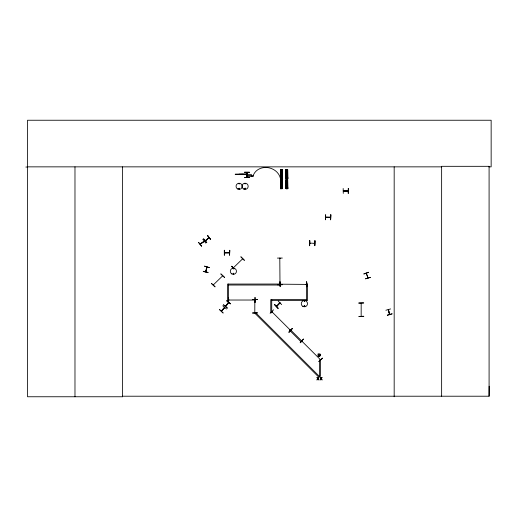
<?xml version="1.0" encoding="UTF-8"?>
<svg xmlns="http://www.w3.org/2000/svg" width="517" height="517" viewBox="0 0 517 517"><rect width="100%" height="100%" fill="white"/><g stroke="black" fill="none" stroke-linecap="round" stroke-linejoin="round"><path stroke-width="0.78" d="M488.733 166.855L491.15 166.855L491.15 120.241L27.517 120.241L27.517 396.759L122.503 396.759L122.439 396.216L489.088 396.216L489.16 386.218M204.163 241.336L200.131 244.114M290.334 329.878L290.476 330.298L271.793 311.654L272.259 311.803M290.153 330.008L290.599 330.15M320.637 359.625L320.372 359.328M280.001 258.526L279.8 258.08L279.994 284.518L279.968 283.988M239.365 183.8C238.873 182.766 238.848 184.724 239.384 183.664M239.449 188.699C238.854 187.49 238.718 189.539 239.384 188.757M239.552 188.724C238.634 186.876 238.673 190.346 239.552 188.498M233.173 268.575L233.574 268.892L233.212 268.523M245.336 183.8L244.825 183.735L245.336 183.671M233.723 273.571C232.837 274.585 233.232 272.569 233.671 273.493M233.833 273.571C231.952 274.779 234.272 271.897 233.51 274.036M245.575 188.608C243.585 190.043 245.323 187.206 245.413 188.298M304.72 306.07C304.125 304.862 303.99 306.911 304.649 306.129M304.823 306.096C304.119 304.248 303.647 307.583 304.875 305.98M319.015 355.993L320.029 355.282L319.319 354.261L318.298 354.972L319.015 355.993L319.144 355.263M319.189 354.992L319.319 354.261M388.183 309.651L389.482 314.31M221.774 310.859L221.315 311.098L224.701 307.492M206.839 267.005L205.624 271.8M205.805 271.787L207 267.043L205.844 271.748M208.105 272.42L203.297 271.276M247.275 174.72L247.275 175.063M301.844 341.078L301.217 341.905L289.572 330.26L290.25 329.581L320.514 359.748M213.217 285.009L213.366 285.138M242.428 258.758L242.751 258.707L233.264 267.916M254.829 299.686L254.803 312.804M304.61 301.23C304.106 300.093 304.332 302.18 304.571 300.933M246.725 174.72L247.21 174.681M225.91 306.064L225.457 306.213L228.449 302.413L228.365 297.475M228.191 302.71L228.482 302.374M228.598 302.587L225.664 306.374M280.679 284.376L280.175 284.143M343.262 190.851L348.103 191.044M224.572 252.639L225.018 252.865M228.96 252.639L229.509 252.813L224.585 252.839M314.73 243.371L309.883 243.093M325.652 217.192L326.246 217.366M221.341 311.04L224.527 307.35L224.326 307.932M224.63 307.525L221.444 311.215M366.198 273.312L367.994 277.842M276.873 306.174L276.55 306.465M279.994 302.943L279.697 303.279M244.858 188.375C244.696 189.784 246.06 187.871 244.838 188.466M226.375 305.605L228.1 303.356M223.577 304.823L227.331 308.042M227.318 308.061L223.57 304.83M230.504 303.931L226.64 300.862M209.036 237.794L205.288 240.825L209.12 237.73M254.907 300.028L228.501 300.028L228.947 299.808M348.141 191.012L343.282 191.051M280.143 284.182L306.497 284.402M306.103 284.182L306.497 284.13M224.624 252.639L229.445 252.619M325.665 217.392L330.596 217.366L325.755 217.166M309.838 243.145L310.232 243.365M318.601 355.799L319.073 355.237M319.254 355.017L319.732 354.455M222.743 305.773L226.472 309.011M223.073 312.972L219.505 309.547L223.092 312.953M204.17 241.445L200.253 244.263M211.434 283.426L215.007 286.832M220.882 273.971L224.475 277.364M213.392 284.828L222.536 275.962M240.922 256.884L244.431 260.361L240.948 256.859M215.033 286.806L211.44 283.413M224.481 277.358L220.908 273.945M279.93 302.949L276.569 306.458M276.433 306.303L279.871 302.82M276.614 306.4L279.955 302.975M270.107 313.302L273.603 309.806M281.687 304.616L278.224 301.094M288.861 332.056L292.331 328.541M303.46 339.081L300.17 342.777L303.447 339.068M318.924 361.532L322.543 358.158M322.524 358.139L318.873 361.48M388.5 310.129L388.345 309.605M228.398 302.439L228.204 300.299M279.975 258.578L279.988 258.145M203.64 238.841L206.768 242.66M200.169 244.082L204.125 241.206M201.63 246.182L198.502 242.344L201.624 246.189M318.343 355.425L319.034 355.173M319.991 354.824L319.299 355.076L320.029 355.282M363.858 273.842L368.524 272.226M363.923 274.036L368.582 272.394M365.609 278.831L370.34 277.383M370.334 277.358L365.59 278.766M271.923 311.505L272.323 311.861L271.839 311.738M385.876 310.252L390.632 308.927M389.624 313.916L389.728 314.349L388.377 309.612L389.559 314.394M387.291 315.131L392.035 313.748M387.343 315.305L392.093 313.948M208.971 237.555L205.301 240.786M228.895 300.08L228.553 300.054M306.497 284.376L306.154 284.382M330.15 217.166L330.596 217.192L325.704 217.192M281.507 178.139L281.584 178.578M286.903 178.139L286.806 178.578M286.974 188.266L286.806 188.595M302.174 341.427L301.993 340.949L302.316 341.304M285.83 169.776L287.736 169.744L287.833 178.669L285.927 178.701L285.869 169.776M280.544 170.681L282.192 170.662M285.966 170.681L287.614 170.662M280.55 171.282L282.198 171.263M285.972 171.282L287.62 171.263M280.563 172.187L282.211 172.174M285.985 172.187L287.633 172.174M280.569 172.995L282.217 172.975M285.991 172.995L287.639 172.975M280.582 173.899L282.224 173.88M285.998 173.899L287.646 173.88M280.621 177.783L282.269 177.77M286.043 177.783L287.691 177.77M280.35 178.042L282.547 178.022M282.547 178.087L280.35 178.113A14.172 12.402 15.1 0 0 266.63 167.482A14.172 12.402 15.1 0 0 252.923 176.523M285.772 178.042L287.969 178.022M285.772 178.113L287.969 178.087M280.544 180.698L282.192 180.679M285.966 180.698L287.614 180.679M280.55 181.305L282.198 181.286M285.972 181.305L287.62 181.286M280.563 182.21L282.211 182.191M285.985 182.21L287.633 182.191M280.569 183.012L282.217 182.992M285.991 183.012L287.639 182.992M280.582 183.916L282.224 183.903M285.998 183.916L287.646 183.903M280.621 187.807L282.269 187.787M286.043 187.807L287.691 187.787M280.35 188.065L282.547 188.039M280.35 188.13L282.547 188.11M285.772 188.065L287.969 188.039M285.772 188.13L287.969 188.11M280.634 188.711L282.411 188.692L282.308 179.767L280.408 179.793L280.725 188.718M280.505 188.718L281.086 188.711L280.99 179.787L281.074 188.711M343.282 193.41L343.178 188.472M348.219 193.377L348.439 188.434M277.416 258.093L282.353 258.054M306.581 281.797L306.872 283.911M282.36 284.589L277.416 284.55M277.416 284.802L282.36 284.77M306.684 286.735L306.652 281.797L306.891 286.735M254.894 297.469L254.991 302.413M257.408 299.498L252.47 299.64L257.408 299.485M358.811 303.046L363.755 302.93L358.817 303.078M363.755 316.326L358.817 316.443L363.755 316.294M25.85 167.049L27.517 167.043M27.517 166.855L441.634 166.855M244.535 172.142L249.472 172.167M244.535 172.348L249.472 172.348M246.674 173.977L247.152 174.248L246.674 174.229M247.152 174.029L239.054 174.203M247.152 174.203L235.17 174.255L243.333 174.203M241.95 174.365L251.624 174.365M246.725 174.617L247.275 174.617M246.725 174.824L247.275 174.824M246.725 174.959L247.275 174.959M246.725 175.063L247.275 175.166M246.486 175.916L251.824 175.845M246.486 176.058L251.824 176.129M314.659 243.126L314.174 243.371M224.294 250.254L224.32 255.198M224.649 252.865L229.516 252.865M229.509 255.198L229.787 250.254L229.58 255.198M228.488 285.029L279.8 285.029L280.02 284.091M306.587 299.576L270.766 299.576L270.766 312.753L271.722 312.753L271.722 299.576M271.722 300.539L307.544 300.539L307.544 284.066L306.587 284.066L306.587 300.539M366.359 273.254L367.981 277.868M318.298 354.972L319.028 355.101M280.589 284.15L280.195 284.35M203.252 271.457L208.041 272.666M361.163 316.288L361.183 303.317M279.8 284.537L279.794 284.04L227.532 284.066L227.532 300.539L228.488 300.539L228.488 284.066M226.75 300.713L230.66 303.738M318.491 354.565L319.06 355.037L318.866 354.3M319.273 355.218L319.836 355.69M274.676 304.687L278.172 308.184M234.065 268.737L231.571 266.236L233.981 268.821M231.551 266.261L233.988 268.814M207.491 235.687L210.645 239.487M203.588 238.88L206.742 242.686M205.831 243.126L202.748 239.255M319.215 355.257L319.467 355.954M287.62 169.75L287.704 178.675M287.484 169.75L287.575 178.675M287.601 179.767L287.704 188.692M287.413 169.75L287.471 178.675M287.517 179.767L287.575 188.692M287.265 169.75L287.394 178.675M287.413 179.767L287.471 188.692M287.161 169.75L287.29 178.675M287.265 179.774L287.381 188.699M287.129 178.682L286.625 178.682M287.193 179.774L287.258 188.699M287.129 188.699L286.625 188.705M286.366 169.77L286.496 177.951M286.276 169.77L286.386 177.951M286.366 179.787L286.496 188.711M286.192 169.77L286.321 178.107M286.276 179.787L286.36 188.711M286.153 169.77L286.147 178.695M286.192 179.787L286.256 188.718M285.959 169.77L286.037 178.701M286.088 179.793L286.147 188.718M285.959 179.793L286.069 188.718M282.166 169.75L282.282 178.675M282.198 179.767L282.282 188.692L282.062 179.767M281.862 169.75L281.978 178.675M281.952 179.767L282.153 188.692M281.881 179.767L281.959 188.699M281.041 178.695L280.983 169.77L281.086 178.695L280.505 178.701L280.414 169.776L282.314 169.744L282.411 178.669L280.634 178.688L280.537 169.77L280.725 178.695M280.854 169.77L280.938 178.695M280.666 169.77L280.757 178.695M280.854 179.787L280.97 188.711M280.731 179.793L280.834 188.718M348.225 188.44L348.29 193.377M280.091 281.797L280.156 286.735L279.878 281.797M255.139 297.469L255.172 302.413M489.088 396.216L489.088 166.319L441.634 166.319L441.634 396.216M394.174 166.855L394.174 396.759M330.628 214.807L330.66 219.751M314.795 240.76L314.795 245.698M309.715 240.76L309.715 245.698M309.534 240.76L309.534 245.698M252.923 175.373L252.923 176.607M251.824 175.373L251.824 176.607M247.553 172.419L247.527 177.357M247.275 172.419L247.346 177.357M246.725 177.357L246.725 172.419L246.661 177.357M246.454 172.419L246.454 177.357M224.501 250.254L224.501 255.198M122.432 166.855L122.503 396.759M74.978 166.855L74.978 396.759M281.041 173.344C281.507 174.74 282.12 172.348 281.041 173.344M281.041 183.367C281.507 184.763 282.12 182.365 281.041 183.367M286.463 173.344C286.929 174.74 287.542 172.348 286.463 173.344M286.463 183.367C286.929 184.763 287.542 182.365 286.463 183.367M204.59 266.158L209.314 267.632L204.59 266.158M254.37 299.834L254.855 299.854L254.37 299.834M318.569 377.404L317.936 378.431L316.915 377.404L317.716 378.709L316.889 380.014L317.91 378.967L318.944 380.014L318.129 378.69L318.944 377.404L318.569 377.404M321.774 377.404L321.141 378.431L320.12 377.404L320.928 378.709L320.094 380.014L321.115 378.967L322.149 380.014L321.335 378.69L322.149 377.404L321.774 377.404M274.701 304.662L278.023 308.326L274.701 304.662M292.305 328.515L289.029 332.224L292.305 328.515M255.734 312.753L255.055 313.431L318.737 377.119L319.422 376.434L319.422 359.968L320.378 359.968L320.378 376.434L319.422 376.434L255.734 312.753M318.11 353.99C316.701 360.355 324.586 353.066 318.11 353.99M207.672 235.532L210.593 239.533L207.66 235.552M287.736 179.767L285.83 179.793L285.966 188.718L287.833 188.692L287.723 179.767M348.161 190.954L343.294 191.006L348.154 190.993M257.414 312.882L252.47 313.005L257.414 312.85M249.472 177.396L244.535 177.635L249.472 177.357M325.652 214.807L325.38 219.751L325.652 214.807M330.867 214.807L330.596 219.751L330.867 214.807M309.786 240.76L309.509 245.698L309.786 240.76M315.002 240.76L314.756 245.698L314.976 240.76M282.192 178.675L282.062 169.75L282.153 178.675M281.836 178.675L281.771 169.75L281.83 178.675M281.868 188.699L281.739 179.774L281.83 188.699M231.842 273.932A3.083 3.083 0 0 0 236.469 271.263A3.083 3.083 0 0 0 231.842 268.594A3.083 3.083 0 0 0 231.842 273.932M302.833 306.381A3.128 3.128 0 0 0 307.518 303.673A3.128 3.128 0 0 0 302.833 300.965A3.128 3.128 0 0 0 302.833 306.381M237.587 188.963A3.076 3.076 0 0 0 242.202 186.301A3.076 3.076 0 0 0 237.587 183.638A3.076 3.076 0 0 0 237.587 188.963M243.552 188.976A3.089 3.089 0 0 0 248.186 186.301A3.089 3.089 0 0 0 243.552 183.625A3.089 3.089 0 0 0 243.552 188.976"/></g></svg>
